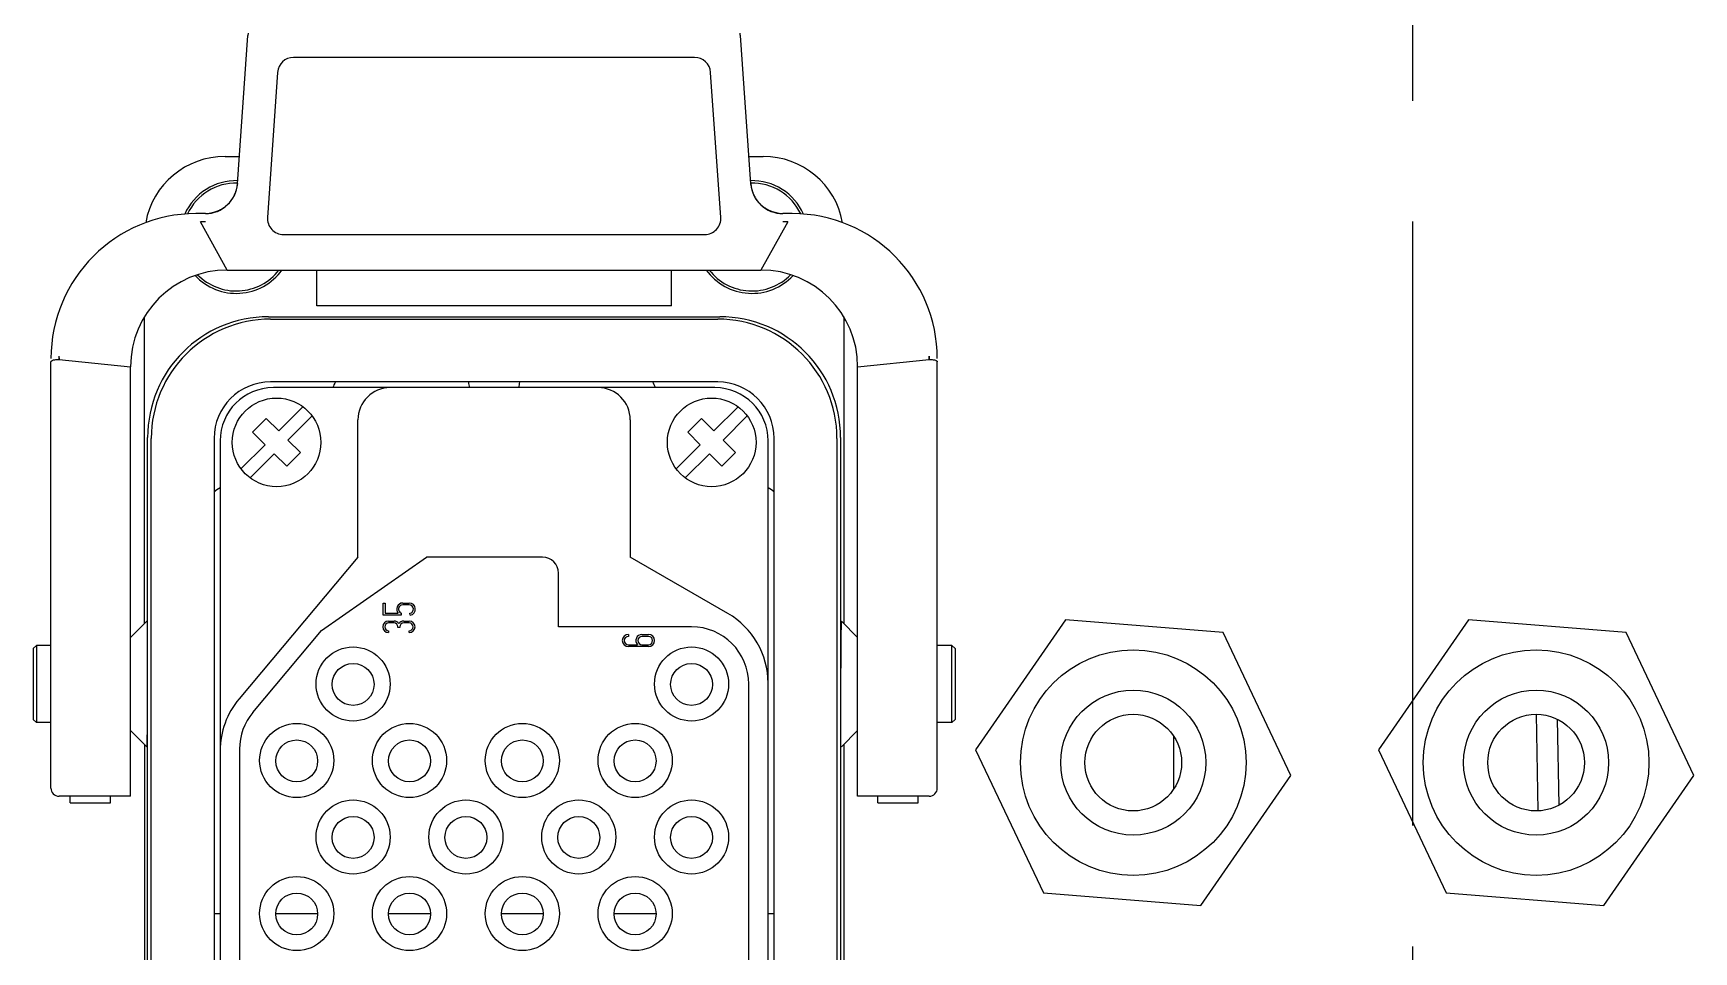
# Model space of a CAD drawing. Header units: millimetres. Extents: x 5828 to 6704, y 123 to 421.
# Drawn here: x 6346 to 6351.15, y 227.68 to 230.54 of the extents above; entities that cross this region are included whole.
import ezdxf

# ---------------------------------------------------------------- set-up
doc = ezdxf.new("R2010")
doc.units = ezdxf.units.MM
doc.linetypes.add('BANKLINE1', pattern=[5.5, 4, -1.5])
doc.linetypes.add('CENTER', pattern=[0.6, 0.375, -0.075, 0.075, -0.075])
doc.layers.add('00_COMPONENTS', color=7, linetype='BANKLINE1')
doc.layers.add('外形图', color=7, linetype='Continuous')

msp = doc.modelspace()

# ---------------------------------------------------------------- linework, layer by layer
at = {"layer": '00_COMPONENTS', "linetype": 'CENTER', "ltscale": 5}
msp.add_line((6350.2788, 222.0758), (6350.2788, 283.1799), dxfattribs=at)
at = {"layer": '外形图', "linetype": 'Continuous'}
for p, q in [((6346.6326, 230.0682), (6346.6647, 230.5277)), ((6346.6654, 230.5353), (6346.6647, 230.5277)), ((6348.225, 230.0682), (6348.1928, 230.5277)), ((6346.6602, 230.4546), (6346.6589, 230.4546)), ((6346.6626, 230.4931), (6346.6615, 230.4931)), ((6348.0507, 230.4602), (6346.8068, 230.4602)), ((6348.196, 230.4931), (6348.1949, 230.4931)), ((6346.757, 230.4137), (6346.7255, 229.9637)), ((6348.132, 229.9637), (6348.1006, 230.4137)), ((6346.5939, 230.1527), (6346.6373, 230.1527)), ((6348.2202, 230.1527), (6348.2637, 230.1527)), ((6346.6314, 230.0624), (6346.6306, 230.0586)), ((6346.6323, 230.0683), (6346.6314, 230.0624)), ((6346.5328, 229.9752), (6346.5038, 229.9752)), ((6346.5331, 229.9502), (6346.5177, 229.9502)), ((6346.6009, 229.8002), (6346.5177, 229.9502)), ((6346.5496, 229.9767), (6346.5446, 229.976)), ((6348.3399, 229.9502), (6348.2566, 229.8002)), ((6348.3129, 229.976), (6348.3079, 229.9767)), ((6348.3399, 229.9502), (6348.3244, 229.9502)), ((6348.3538, 229.9752), (6348.3248, 229.9752)), ((6346.7754, 229.9102), (6348.0822, 229.9102)), ((6346.6009, 229.8002), (6348.2566, 229.8002)), ((6346.8788, 229.6893), (6346.8788, 229.8002)), ((6347.9788, 229.6893), (6347.9788, 229.8002)), ((6347.9788, 229.6893), (6346.8788, 229.6893)), ((6346.3438, 228.7025), (6346.3438, 229.6546)), ((6346.7287, 229.6552), (6348.1289, 229.6552)), ((6346.735, 229.6477), (6348.1225, 229.6477)), ((6348.5138, 229.6546), (6348.5138, 228.7025)), ((6346.0788, 229.5227), (6346.0789, 229.5324)), ((6348.7787, 229.5227), (6348.7787, 229.5324)), ((6346.0538, 228.192), (6346.0538, 229.5155)), ((6346.0788, 229.5227), (6346.3009, 229.5002)), ((6346.3009, 228.167), (6346.3009, 229.5002)), ((6348.5566, 229.5002), (6348.7788, 229.5227)), ((6348.5566, 228.167), (6348.5566, 229.5002)), ((6348.8038, 228.192), (6348.8038, 229.5155)), ((6348.1225, 229.4527), (6346.735, 229.4527)), ((6348.1138, 229.4352), (6346.7438, 229.4352)), ((6346.7608, 229.3006), (6346.8358, 229.3755)), ((6348.1108, 229.3006), (6348.1858, 229.3755)), ((6346.6795, 229.297), (6346.722, 229.3394)), ((6346.722, 229.3394), (6346.7608, 229.3006)), ((6346.8641, 229.3473), (6346.7891, 229.2723)), ((6347.0063, 228.909), (6347.0063, 229.3352)), ((6347.8513, 229.3352), (6347.8513, 228.909)), ((6348.0295, 229.297), (6348.0719, 229.3394)), ((6348.0719, 229.3394), (6348.1108, 229.3006)), ((6348.2141, 229.3473), (6348.1391, 229.2723)), ((6346.3538, 227.409), (6346.3538, 229.2802)), ((6346.365, 225.3777), (6346.365, 229.2777)), ((6346.56, 229.2777), (6346.56, 225.3777)), ((6346.5788, 229.2702), (6346.5788, 225.3852)), ((6346.7184, 229.2581), (6346.6795, 229.297)), ((6346.7891, 229.2723), (6346.828, 229.2334)), ((6348.0684, 229.2581), (6348.0295, 229.297)), ((6348.1391, 229.2723), (6348.178, 229.2334)), ((6348.2788, 225.3852), (6348.2788, 229.2702)), ((6348.2975, 225.3777), (6348.2975, 229.2777)), ((6348.4925, 229.2777), (6348.4925, 225.3777)), ((6348.5038, 229.2802), (6348.5038, 225.3752)), ((6346.6434, 229.1831), (6346.7184, 229.2581)), ((6346.7467, 229.2298), (6346.6717, 229.1549)), ((6346.7856, 229.191), (6346.7467, 229.2298)), ((6346.828, 229.2334), (6346.7856, 229.191)), ((6347.9934, 229.1831), (6348.0684, 229.2581)), ((6348.0967, 229.2298), (6348.0217, 229.1549)), ((6348.1356, 229.191), (6348.0967, 229.2298)), ((6348.178, 229.2334), (6348.1356, 229.191)), ((6347.0063, 228.909), (6346.6373, 228.4692)), ((6346.8935, 228.6812), (6347.2188, 228.909)), ((6347.5788, 228.909), (6347.2188, 228.909)), ((6348.1538, 228.7343), (6347.8513, 228.909)), ((6347.6288, 228.6927), (6347.6288, 228.859)), ((6347.0843, 228.7666), (6347.0903, 228.7666)), ((6347.0843, 228.7286), (6347.0843, 228.7666)), ((6347.0903, 228.7666), (6347.0903, 228.7346)), ((6347.1453, 228.7666), (6347.1653, 228.7666)), ((6347.1653, 228.7606), (6347.1453, 228.7606)), ((6346.3009, 228.6597), (6346.3514, 228.7102)), ((6347.1406, 228.7286), (6347.0843, 228.7286)), ((6347.0903, 228.7346), (6347.1315, 228.7346)), ((6347.1013, 228.7106), (6347.1183, 228.7106)), ((6347.1183, 228.7046), (6347.1013, 228.7046)), ((6347.1406, 228.7355), (6347.1406, 228.7286)), ((6347.1483, 228.7106), (6347.1653, 228.7106)), ((6347.1653, 228.7046), (6347.1483, 228.7046)), ((6347.1686, 228.7289), (6347.1676, 228.7348)), ((6348.5566, 228.6597), (6348.5061, 228.7102)), ((6349.2015, 228.7145), (6348.9226, 228.3107)), ((6349.6906, 228.6749), (6349.2015, 228.7145)), ((6350.4515, 228.7145), (6350.1726, 228.3107)), ((6350.9406, 228.6749), (6350.4515, 228.7145)), ((6346.6803, 228.4271), (6346.8935, 228.6812)), ((6347.1013, 228.6806), (6347.1013, 228.6746)), ((6347.1303, 228.6911), (6347.1303, 228.6926)), ((6347.1363, 228.6911), (6347.1303, 228.6911)), ((6347.1363, 228.6926), (6347.1363, 228.6911)), ((6347.1653, 228.6746), (6347.1653, 228.6806)), ((6348.0413, 228.6927), (6347.6288, 228.6927)), ((6347.8455, 228.6691), (6347.8455, 228.6631)), ((6347.8875, 228.6691), (6347.9075, 228.6691)), ((6347.9075, 228.6631), (6347.8875, 228.6631)), ((6349.9008, 228.2314), (6349.6906, 228.6749)), ((6351.1508, 228.2314), (6350.9406, 228.6749)), ((6345.9988, 228.6252), (6346.0088, 228.6352)), ((6345.9988, 228.6252), (6345.9988, 228.4052)), ((6346.0538, 228.6352), (6346.0088, 228.6352)), ((6346.0088, 228.6352), (6346.0088, 228.3952)), ((6347.8455, 228.6371), (6347.8736, 228.6371)), ((6347.9075, 228.6311), (6347.8455, 228.6311)), ((6347.8875, 228.6371), (6347.9075, 228.6371)), ((6348.8488, 228.6352), (6348.8038, 228.6352)), ((6348.8588, 228.6252), (6348.8488, 228.6352)), ((6348.8488, 228.3952), (6348.8488, 228.6352)), ((6348.8588, 228.6252), (6348.8588, 228.4052)), ((6348.2188, 226.1402), (6348.2188, 228.5152)), ((6345.9988, 228.4052), (6346.0088, 228.3952)), ((6346.0538, 228.3952), (6346.0088, 228.3952)), ((6348.8488, 228.3952), (6348.8038, 228.3952)), ((6348.8588, 228.4052), (6348.8488, 228.3952)), ((6350.6619, 228.4211), (6350.667, 228.1213)), ((6350.7328, 228.1391), (6350.7281, 228.4056)), ((6346.3009, 228.3707), (6346.3514, 228.3202)), ((6348.5566, 228.3707), (6348.5061, 228.3202)), ((6349.5367, 228.354), (6349.5367, 228.1882)), ((6346.3438, 228.3279), (6346.3438, 226.3275)), ((6346.6388, 228.313), (6346.6388, 226.3424)), ((6348.5138, 228.3279), (6348.5138, 226.3275)), ((6348.9226, 228.3107), (6349.1328, 227.8673)), ((6350.1726, 228.3107), (6350.3828, 227.8673)), ((6349.6219, 227.8277), (6349.9008, 228.2314)), ((6350.8719, 227.8277), (6351.1508, 228.2314)), ((6346.3009, 228.167), (6346.0788, 228.167)), ((6346.1136, 228.1466), (6346.1136, 228.167)), ((6346.1136, 228.1464), (6346.1136, 228.1466)), ((6346.1136, 228.1464), (6346.2386, 228.1464)), ((6346.2386, 228.1466), (6346.2386, 228.167)), ((6346.2386, 228.1466), (6346.2386, 228.1464)), ((6348.7788, 228.167), (6348.5566, 228.167)), ((6348.6191, 228.1466), (6348.6191, 228.167)), ((6348.6191, 228.1464), (6348.6191, 228.1466)), ((6348.6191, 228.1464), (6348.7441, 228.1464)), ((6348.7441, 228.1466), (6348.7441, 228.167)), ((6348.7441, 228.1466), (6348.7441, 228.1464)), ((6349.1328, 227.8673), (6349.6219, 227.8277)), ((6350.3828, 227.8673), (6350.8719, 227.8277)), ((6346.56, 227.8027), (6346.5788, 227.8027)), ((6346.7513, 227.8027), (6346.8813, 227.8027)), ((6347.1013, 227.8027), (6347.2313, 227.8027)), ((6347.4513, 227.8027), (6347.5813, 227.8027)), ((6347.8013, 227.8027), (6347.9313, 227.8027)), ((6348.2788, 227.8027), (6348.2975, 227.8027))]:
    msp.add_line(p, q, dxfattribs=at)
for points in [[(6348.1928, 230.5277), (6348.1927, 230.5286), (6348.1926, 230.5295), (6348.1925, 230.5304), (6348.1925, 230.5312), (6348.1925, 230.5321), (6348.1925, 230.5329), (6348.1924, 230.5337), (6348.1923, 230.5345), (6348.1921, 230.5353)], [(6346.6287, 230.0505), (6346.6281, 230.0485), (6346.6274, 230.0464), (6346.6268, 230.0443), (6346.6261, 230.0423), (6346.6253, 230.0402), (6346.6245, 230.0381), (6346.6236, 230.036), (6346.6227, 230.0339), (6346.6218, 230.0319), (6346.6208, 230.0299), (6346.6198, 230.0279), (6346.6187, 230.0259), (6346.6176, 230.024), (6346.6165, 230.0222), (6346.6154, 230.0203), (6346.6142, 230.0185), (6346.613, 230.0168), (6346.6118, 230.0151), (6346.6105, 230.0134), (6346.6092, 230.0118), (6346.6079, 230.0103), (6346.6066, 230.0087), (6346.6053, 230.0072), (6346.6039, 230.0058), (6346.6026, 230.0044), (6346.6012, 230.003), (6346.5998, 230.0017), (6346.5983, 230.0004), (6346.5969, 229.9991), (6346.5955, 229.9979), (6346.594, 229.9967), (6346.5925, 229.9955), (6346.591, 229.9944), (6346.5895, 229.9933), (6346.588, 229.9923), (6346.5865, 229.9913), (6346.585, 229.9903), (6346.5834, 229.9893), (6346.5819, 229.9884), (6346.5803, 229.9875), (6346.5787, 229.9867), (6346.5772, 229.9859), (6346.5756, 229.9851), (6346.574, 229.9843), (6346.5724, 229.9836), (6346.5708, 229.9829), (6346.5692, 229.9823), (6346.5676, 229.9817), (6346.566, 229.9811), (6346.5644, 229.9805), (6346.5628, 229.98), (6346.5612, 229.9795), (6346.5597, 229.979), (6346.5581, 229.9786), (6346.5565, 229.9782), (6346.555, 229.9778), (6346.5535, 229.9775), (6346.552, 229.9772), (6346.5505, 229.9769), (6346.5496, 229.9767)], [(6346.6306, 230.0586), (6346.6302, 230.0566), (6346.6297, 230.0546), (6346.6292, 230.0526), (6346.6287, 230.0505)], [(6348.2288, 230.0507), (6348.2283, 230.0528), (6348.2278, 230.0549), (6348.2273, 230.057), (6348.2268, 230.059), (6348.2264, 230.0611), (6348.226, 230.0632), (6348.2257, 230.0653), (6348.2253, 230.0673), (6348.2251, 230.0693), (6348.225, 230.0699)], [(6348.3079, 229.9767), (6348.3069, 229.9769), (6348.3057, 229.9772), (6348.3044, 229.9774), (6348.3031, 229.9777), (6348.3018, 229.978), (6348.3005, 229.9783), (6348.2992, 229.9787), (6348.298, 229.979), (6348.2967, 229.9794), (6348.2954, 229.9798), (6348.2941, 229.9802), (6348.2928, 229.9806), (6348.2915, 229.9811), (6348.2902, 229.9816), (6348.2889, 229.9821), (6348.2876, 229.9826), (6348.2863, 229.9831), (6348.285, 229.9837), (6348.2837, 229.9843), (6348.2823, 229.9849), (6348.281, 229.9856), (6348.2797, 229.9862), (6348.2784, 229.9869), (6348.2771, 229.9876), (6348.2757, 229.9884), (6348.2744, 229.9892), (6348.2731, 229.99), (6348.2718, 229.9908), (6348.2704, 229.9917), (6348.2691, 229.9926), (6348.2678, 229.9935), (6348.2665, 229.9944), (6348.2652, 229.9954), (6348.2639, 229.9964), (6348.2626, 229.9974), (6348.2613, 229.9985), (6348.26, 229.9996), (6348.2588, 230.0007), (6348.2575, 230.0019), (6348.2563, 230.0031), (6348.255, 230.0043), (6348.2538, 230.0056), (6348.2526, 230.0069), (6348.2514, 230.0082), (6348.2502, 230.0095), (6348.2491, 230.0109), (6348.2479, 230.0123), (6348.2468, 230.0138), (6348.2456, 230.0153), (6348.2445, 230.0169), (6348.2434, 230.0185), (6348.2423, 230.0201), (6348.2413, 230.0218), (6348.2402, 230.0235), (6348.2392, 230.0252), (6348.2382, 230.027), (6348.2373, 230.0289), (6348.2363, 230.0307), (6348.2354, 230.0326), (6348.2345, 230.0346), (6348.2337, 230.0365), (6348.2329, 230.0385), (6348.2321, 230.0405), (6348.2314, 230.0425), (6348.2307, 230.0446), (6348.23, 230.0466), (6348.2294, 230.0487), (6348.2288, 230.0507)]]:
    msp.add_lwpolyline(points, dxfattribs=at)
for centre, radius in [((6346.7538, 229.2652), 0.1375), ((6348.1038, 229.2652), 0.1375), ((6346.9913, 228.5152), 0.115), ((6348.0413, 228.5152), 0.115), ((6349.4117, 228.2711), 0.35), ((6350.6617, 228.2711), 0.35), ((6346.9913, 228.5139), 0.065), ((6348.0413, 228.5139), 0.065), ((6349.4117, 228.2711), 0.225), ((6350.6617, 228.2711), 0.225), ((6346.8163, 228.2777), 0.115), ((6347.1663, 228.2777), 0.115), ((6347.5163, 228.2777), 0.115), ((6347.8663, 228.2777), 0.115), ((6349.4117, 228.2711), 0.15), ((6350.6617, 228.2711), 0.15), ((6346.8163, 228.2764), 0.065), ((6347.1663, 228.2764), 0.065), ((6347.5163, 228.2764), 0.065), ((6347.8663, 228.2764), 0.065), ((6346.9913, 228.0402), 0.115), ((6347.3413, 228.0402), 0.115), ((6347.6913, 228.0402), 0.115), ((6348.0413, 228.0402), 0.115), ((6346.9913, 228.0389), 0.065), ((6347.3413, 228.0389), 0.065), ((6347.6913, 228.0389), 0.065), ((6348.0413, 228.0389), 0.065), ((6346.8163, 227.8027), 0.115), ((6347.1663, 227.8027), 0.115), ((6347.5163, 227.8027), 0.115), ((6347.8663, 227.8027), 0.115), ((6346.8163, 227.8014), 0.065), ((6347.1663, 227.8014), 0.065), ((6347.5163, 227.8014), 0.065), ((6347.8663, 227.8014), 0.065)]:
    msp.add_circle(centre, radius, dxfattribs=at)
for centre, radius, start, end in [((6346.8068, 230.4102), 0.05, 90, 176), ((6348.0507, 230.4102), 0.05, 4, 90), ((6346.5938, 229.9027), 0.25, 89.9742, 169.7592), ((6348.2638, 229.9027), 0.25, 10.2365, 90.0258), ((6346.6288, 229.9027), 0.175, 88.543, 156.0595), ((6346.6288, 229.9027), 0.1675, 88.6982, 154.6671), ((6346.5328, 230.0752), 0.1, 270, 356.0011), ((6348.2288, 229.9027), 0.175, 23.9429, 91.457), ((6348.2288, 229.9027), 0.1675, 25.3263, 91.2973), ((6348.3247, 230.0752), 0.1, 184, 270), ((6346.5038, 229.5252), 0.45, 90, 180), ((6346.7754, 229.9602), 0.05, 176, 270), ((6348.0822, 229.9602), 0.05, 270, 4), ((6348.3538, 229.5252), 0.45, 0, 90), ((6346.6009, 229.5002), 0.3, 90, 180), ((6346.6288, 229.9027), 0.175, 223.1468, 324.132), ((6346.6288, 229.9027), 0.1675, 224.2951, 322.2663), ((6348.2288, 229.9027), 0.175, 215.868, 316.8532), ((6348.2288, 229.9027), 0.1675, 217.7337, 315.7048), ((6348.2566, 229.5002), 0.3, 0, 90), ((6346.735, 229.2777), 0.37, 90, 180), ((6348.1225, 229.2777), 0.37, 0, 90), ((6346.735, 229.2777), 0.175, 90, 180), ((6346.7438, 229.2702), 0.165, 90, 180), ((6347.0005, 229.4125), 0.0755, 147.8065, 162.4971), ((6347.1063, 229.3352), 0.1, 90, 180), ((6347.4288, 229.4571), 0.0795, 183.2319, 196.0536), ((6347.4288, 229.4571), 0.0795, 343.9464, 356.7681), ((6347.7513, 229.3352), 0.1, 0, 90), ((6348.1138, 229.2702), 0.165, 0, 90), ((6348.1225, 229.2777), 0.175, 0, 90), ((6346.6115, 229.0561), 0.0754, 115.7499, 133.1069), ((6348.2461, 229.0561), 0.0753, 46.4928, 64.2913), ((6347.5788, 228.859), 0.05, 0, 90), ((6347.1453, 228.7476), 0.019, 90, 223.1736), ((6347.1453, 228.7476), 0.013, 90.0142, 248.6984), ((6347.1653, 228.7476), 0.019, 280, 90), ((6347.1653, 228.7476), 0.013, 280, 90), ((6347.1013, 228.6926), 0.018, 90, 270), ((6347.1013, 228.6926), 0.012, 90, 270), ((6347.1183, 228.6926), 0.018, 33.5573, 90), ((6347.1183, 228.6926), 0.012, 0, 90), ((6347.1483, 228.6926), 0.018, 90, 146.4427), ((6347.1483, 228.6926), 0.012, 90, 180), ((6347.1653, 228.6926), 0.018, 270, 90), ((6347.1653, 228.6926), 0.012, 270, 90), ((6348.0288, 228.5178), 0.25, 0, 60), ((6347.8455, 228.6501), 0.019, 90, 270), ((6347.8455, 228.6501), 0.013, 90, 270), ((6347.8875, 228.6501), 0.019, 90, 223.1736), ((6347.8875, 228.6501), 0.013, 90, 270), ((6347.9075, 228.6501), 0.019, 270, 90), ((6347.9075, 228.6501), 0.013, 270, 90), ((6348.0413, 228.5152), 0.1775, 0, 90), ((6346.8288, 228.3085), 0.25, 140, 180), ((6346.8163, 228.313), 0.1775, 140, 180), ((6346.0788, 228.192), 0.025, 179.9996, 270), ((6348.7788, 228.192), 0.025, 270, 0.0004)]:
    msp.add_arc(centre, radius, start, end, dxfattribs=at)
for centre, major_axis, ratio, start_param, end_param in [((6346.7288, 229.2801), (-0.1483, 0.3446), 0.999594, -0.406197, 1.164304), ((6348.1287, 229.2801), (-0.1483, -0.3446), 0.999594, 8.260474, 9.830975), ((6347.8575, 229.4127), (0.0531, 0.0531), 0.999315, -0.480735, -0.222298), ((6348.5061, 228.5152), (0, 0.195), 0.011268, -0.011268, 1.570796), ((6346.3515, 228.5152), (0, 0.195), 0.011268, -3.15286, -1.570796)]:
    msp.add_ellipse(centre, major_axis=major_axis, ratio=ratio, start_param=start_param, end_param=end_param, dxfattribs=at)
for points, knots in [([(6346.0785, 229.5324), (6346.0785, 229.5316), (6346.0785, 229.5299), (6346.0787, 229.5282), (6346.0788, 229.5274)], [0, 0, 0, 0, 0.499296, 1, 1, 1, 1]), ([(6346.0788, 229.5274), (6346.0789, 229.5266), (6346.0792, 229.525), (6346.0794, 229.5234), (6346.0796, 229.5226)], [0, 0, 0, 0, 0.500305, 1, 1, 1, 1]), ([(6348.7787, 229.5274), (6348.7786, 229.5266), (6348.7784, 229.525), (6348.7781, 229.5234), (6348.778, 229.5226)], [0, 0, 0, 0, 0.500305, 1, 1, 1, 1]), ([(6348.779, 229.5324), (6348.7791, 229.5316), (6348.779, 229.5299), (6348.7788, 229.5282), (6348.7787, 229.5274)], [0, 0, 0, 0, 0.499296, 1, 1, 1, 1]), ([(6346.0538, 229.5155), (6346.0538, 229.5163), (6346.0576, 229.5214), (6346.0642, 229.5215), (6346.0692, 229.5221)], [0, 0, 0, 0, 0.13481, 1, 1, 1, 1]), ([(6348.7883, 229.5221), (6348.7904, 229.5219), (6348.7954, 229.5209), (6348.8038, 229.519), (6348.8038, 229.5155)], [0, 0, 0, 0, 0.373902, 1, 1, 1, 1])]:
    msp.add_open_spline(points, degree=3, knots=knots, dxfattribs=at)
for points in [[(6346.0692, 229.5221), (6346.0724, 229.5225), (6346.0756, 229.5227), (6346.0788, 229.5227)], [(6348.7788, 229.5227), (6348.782, 229.5227), (6348.7852, 229.5225), (6348.7883, 229.5221)]]:
    msp.add_open_spline(points, degree=3, dxfattribs=at)

doc.saveas('drawing.dxf')
